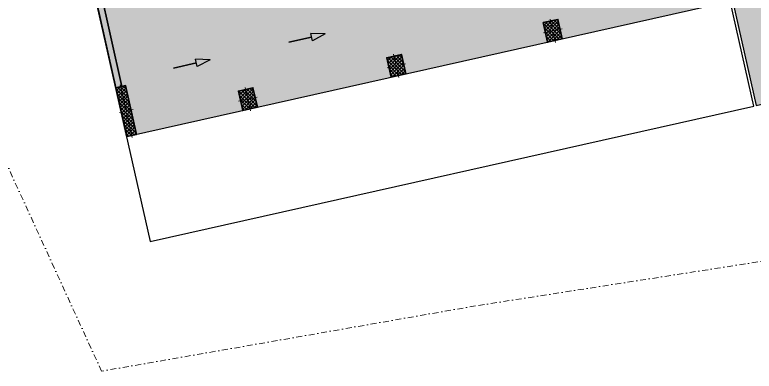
# Model space of a CAD drawing. Header units: millimetres. Extents: x -7085 to 93650, y -113521 to 35214.
# Drawn here: x 33628 to 63189, y -79022 to -64759 of the extents above; entities that cross this region are included whole.
import ezdxf

# ---------------------------------------------------------------- set-up
doc = ezdxf.new("R2010")
doc.units = ezdxf.units.MM
doc.header["$MEASUREMENT"] = 0
doc.linetypes.add('Dot & Dashed', pattern=[502.708322, 238.125, -132.291667, 0, -132.291655])
for name, color, linetype, lineweight, true_color in [('A - Fill Zone_Pen_No__102', 7, 'Continuous', 13, 0xcccccc), ('A - Fill Zone_Pen_No__176', 7, 'Continuous', 15, 0x93a0c6), ('A - Muret_Pen_No__102', 7, 'Continuous', 13, 0xcccccc), ('A - Parcelat_Pen_No__161', 7, 'Continuous', 13, 0x6a6a6a), ('A -Polyline_Pen_No__162', 7, 'Continuous', 25, 0xaaaaaa), ('A -Polyline_Pen_No__48', 7, 'Continuous', 25, 0xa80f02), ('A -Polyline_Pen_No__8', 7, 'Continuous', 35, 0xa80f02)]:
    doc.layers.add(name, color=color, linetype=linetype, lineweight=lineweight, true_color=true_color)
for name, color, linetype in [('A - Muret', 7, 'Continuous'), ('A - Shtyllat', 7, 'Continuous'), ('A -Polyline', 7, 'Continuous'), ('A4 - Pllaka Suterenit', 7, 'Continuous')]:
    doc.layers.add(name, color=color, linetype=linetype)
for name, color, linetype, lineweight in [('A - Muret_Pen_No__7', 7, 'Continuous', 35), ('A - Shtyllat_Pen_No__1', 7, 'Continuous', 13), ('A - Shtyllat_Pen_No__7', 7, 'Continuous', 35), ('A4 - Pllaka Suterenit_Pen_No__42', 8, 'Continuous', 25)]:
    doc.layers.add(name, color=color, linetype=linetype, lineweight=lineweight)
pattern_1 = [(45, (0, 0), (-68.94291, 68.94291), []), (135, (0, 0), (68.94291, 68.94291), [])]

# ---------------------------------------------------------------- blocks, each defined once
blk = doc.blocks.new('Slab_3', base_point=(34583, -54097))
at = {"layer": 'A4 - Pllaka Suterenit_Pen_No__42', "color": 8, "linetype": 'Continuous', "lineweight": 25, "flags": 128}
blk.add_lwpolyline([(34583, -54097), (39036, -73827), (63169, -68415), (58723, -48603)], close=True, dxfattribs=at)
blk = doc.blocks.new('Slab_5', base_point=(58723, -48603))
at = {"layer": 'A4 - Pllaka Suterenit_Pen_No__42', "color": 8, "linetype": 'Continuous', "lineweight": 25, "flags": 128}
blk.add_lwpolyline([(58723, -48603), (34583, -54097), (38090, -69633), (55273, -65780), (62227, -64219)], close=True, dxfattribs=at)
blk = doc.blocks.new('Slab_7', base_point=(75456, -29147))
at = {"layer": 'A4 - Pllaka Suterenit_Pen_No__42', "color": 8, "linetype": 'Continuous', "lineweight": 25, "flags": 128}
blk.add_lwpolyline([(75456, -29147), (55543, -33675), (58736, -47907), (58671, -47919), (58819, -48582), (63265, -68393), (83257, -63910)], close=True, dxfattribs=at)
blk = doc.blocks.new('Slab_8', base_point=(63264, -68393))
at = {"layer": 'A4 - Pllaka Suterenit_Pen_No__42', "color": 8, "linetype": 'Continuous', "lineweight": 25, "flags": 128}
blk.add_lwpolyline([(63264, -68393), (83257, -63910), (75456, -29147), (57048, -33333), (60253, -47613), (58670, -47919), (58818, -48582), (58819, -48582)], close=True, dxfattribs=at)
blk = doc.blocks.new('Wall_60', base_point=(38105, -69630))
at = {"layer": 'A - Muret_Pen_No__102', "linetype": 'Continuous', "lineweight": 0, "true_color": 0xcccccc}
blk.add_hatch(color=254, dxfattribs=at).paths.add_polyline_path([(35281, -55901), (35037, -55956), (37668, -67679), (37911, -67624), (37024, -63670), (36780, -63724), (36452, -62261), (36696, -62206), (35999, -59101), (35755, -59156), (35427, -57692), (35671, -57638)])
at = {"layer": 'A - Muret_Pen_No__7', "color": 7, "linetype": 'Continuous', "lineweight": 35, "flags": 128}
for points in [[(35037, -55956), (37668, -67679)], [(35671, -57638), (35281, -55901)], [(36696, -62206), (35999, -59101)], [(37911, -67624), (37024, -63670)]]:
    blk.add_lwpolyline(points, dxfattribs=at)
blk = doc.blocks.new('Column_110', base_point=(38082, -68611))
at = {"layer": 'A - Shtyllat', "linetype": 'Continuous', "lineweight": 0, "true_color": 0x000000}
h = blk.add_hatch(dxfattribs=at)
h.set_pattern_fill('Concrete_Block', color=18, style=0, pattern_type=2)
h.set_pattern_definition(pattern_1)
h.paths.add_polyline_path([(38496, -69543), (38058, -67591), (37668, -67679), (38105, -69630)])
at = {"layer": 'A - Shtyllat_Pen_No__1', "color": 7, "linetype": 'Continuous', "lineweight": 13}
for p, q in [((38064, -68533), (37845, -67557)), ((38160, -68593), (38355, -68549)), ((38004, -68628), (37808, -68672)), ((38099, -68689), (38318, -69664))]:
    blk.add_line(p, q, dxfattribs=at)
blk.add_point((38082, -68611), dxfattribs=at)
at = {"layer": 'A - Shtyllat_Pen_No__7', "color": 7, "linetype": 'Continuous', "lineweight": 35, "flags": 128}
blk.add_lwpolyline([(38496, -69543), (38058, -67591), (37668, -67679), (38105, -69630)], close=True, dxfattribs=at)
blk = doc.blocks.new('Column_117', base_point=(48880, -66802))
at = {"layer": 'A - Shtyllat', "linetype": 'Continuous', "lineweight": 0, "true_color": 0x000000}
h = blk.add_hatch(dxfattribs=at)
h.set_pattern_fill('Concrete_Block', color=18, style=0, pattern_type=2)
h.set_pattern_definition(pattern_1)
h.paths.add_polyline_path([(49260, -67127), (49085, -66346), (48499, -66478), (48674, -67258)])
at = {"layer": 'A - Shtyllat_Pen_No__1', "color": 7, "linetype": 'Continuous', "lineweight": 13}
for p, q in [((48862, -66724), (48774, -66334)), ((48958, -66785), (49250, -66719)), ((48801, -66820), (48509, -66886)), ((48897, -66880), (48985, -67271))]:
    blk.add_line(p, q, dxfattribs=at)
blk.add_point((48880, -66802), dxfattribs=at)
at = {"layer": 'A - Shtyllat_Pen_No__7', "color": 7, "linetype": 'Continuous', "lineweight": 35, "flags": 128}
blk.add_lwpolyline([(49260, -67127), (49085, -66346), (48499, -66478), (48674, -67258)], close=True, dxfattribs=at)
blk = doc.blocks.new('Column_118', base_point=(42946, -68134))
at = {"layer": 'A - Shtyllat', "linetype": 'Continuous', "lineweight": 0, "true_color": 0x000000}
h = blk.add_hatch(dxfattribs=at)
h.set_pattern_fill('Concrete_Block', color=18, style=0, pattern_type=2)
h.set_pattern_definition(pattern_1)
h.paths.add_polyline_path([(43326, -68458), (43151, -67678), (42566, -67809), (42741, -68590)])
at = {"layer": 'A - Shtyllat_Pen_No__1', "color": 7, "linetype": 'Continuous', "lineweight": 13}
for p, q in [((42929, -68056), (42841, -67665)), ((42868, -68151), (42575, -68217)), ((42964, -68212), (43051, -68602)), ((43024, -68116), (43317, -68051))]:
    blk.add_line(p, q, dxfattribs=at)
blk.add_point((42946, -68134), dxfattribs=at)
at = {"layer": 'A - Shtyllat_Pen_No__7', "color": 7, "linetype": 'Continuous', "lineweight": 35, "flags": 128}
blk.add_lwpolyline([(43326, -68458), (43151, -67678), (42566, -67809), (42741, -68590)], close=True, dxfattribs=at)
blk = doc.blocks.new('Column_119', base_point=(55135, -65399))
at = {"layer": 'A - Shtyllat', "linetype": 'Continuous', "lineweight": 0, "true_color": 0x000000}
h = blk.add_hatch(dxfattribs=at)
h.set_pattern_fill('Concrete_Block', color=18, style=0, pattern_type=2)
h.set_pattern_definition(pattern_1)
h.paths.add_polyline_path([(55516, -65723), (55340, -64943), (54755, -65074), (54930, -65855)])
at = {"layer": 'A - Shtyllat_Pen_No__1', "color": 7, "linetype": 'Continuous', "lineweight": 13}
for p, q in [((55118, -65320), (55030, -64930)), ((55213, -65381), (55506, -65315)), ((55057, -65416), (54764, -65482)), ((55153, -65477), (55240, -65867))]:
    blk.add_line(p, q, dxfattribs=at)
blk.add_point((55135, -65399), dxfattribs=at)
at = {"layer": 'A - Shtyllat_Pen_No__7', "color": 7, "linetype": 'Continuous', "lineweight": 35, "flags": 128}
blk.add_lwpolyline([(55516, -65723), (55340, -64943), (54755, -65074), (54930, -65855)], close=True, dxfattribs=at)
blk = doc.blocks.new('Polyline_25', base_point=(44579, -65857))
at = {"layer": 'A -Polyline_Pen_No__48', "linetype": 'Continuous', "lineweight": 25, "true_color": 0xa80f02}
blk.add_hatch(color=14, dxfattribs=at).paths.add_polyline_path([(46043, -65528), (45463, -65504), (45529, -65797)])
at = {"layer": 'A -Polyline_Pen_No__48', "color": 14, "linetype": 'Continuous', "lineweight": 25, "true_color": 0xa80f02}
for p, q in [((46043, -65528), (45463, -65504)), ((45529, -65797), (45463, -65504)), ((46043, -65528), (45529, -65797))]:
    blk.add_line(p, q, dxfattribs=at)
at = {"layer": 'A -Polyline_Pen_No__8', "color": 14, "linetype": 'Continuous', "lineweight": 35, "true_color": 0xa80f02, "flags": 128}
blk.add_lwpolyline([(44579, -65857), (45496, -65651)], dxfattribs=at)
blk = doc.blocks.new('Polyline_27', base_point=(39974, -66890))
at = {"layer": 'A -Polyline_Pen_No__48', "linetype": 'Continuous', "lineweight": 25, "true_color": 0xa80f02}
blk.add_hatch(color=14, dxfattribs=at).paths.add_polyline_path([(41437, -66562), (40858, -66538), (40924, -66831)])
at = {"layer": 'A -Polyline_Pen_No__48', "color": 14, "linetype": 'Continuous', "lineweight": 25, "true_color": 0xa80f02}
for p, q in [((41437, -66562), (40858, -66538)), ((40924, -66831), (40858, -66538)), ((41437, -66562), (40924, -66831))]:
    blk.add_line(p, q, dxfattribs=at)
at = {"layer": 'A -Polyline_Pen_No__8', "color": 14, "linetype": 'Continuous', "lineweight": 35, "true_color": 0xa80f02, "flags": 128}
blk.add_lwpolyline([(39974, -66890), (40891, -66684)], dxfattribs=at)

msp = doc.modelspace()

# ---------------------------------------------------------------- hatches: boundary and pattern name
at = {"layer": 'A - Fill Zone_Pen_No__102', "linetype": 'Continuous', "lineweight": 0, "true_color": 0xf2f2f2}
msp.add_hatch(color=7, dxfattribs=at).paths.add_polyline_path([(38057, -69641), (62321, -64191), (63265, -68393), (83256, -63910), (75456, -29147), (57048, -33333), (60243, -47569), (58670, -47922), (58821, -48581), (34621, -54102)])
at = {"layer": 'A - Fill Zone_Pen_No__176', "linetype": 'Continuous', "lineweight": 0, "true_color": 0x242831}
msp.add_hatch(color=250, dxfattribs=at).paths.add_polyline_path([(69025, -30609), (75690, -59922), (69245, -61386), (70467, -66754), (63666, -68302), (62449, -62932), (37864, -68540), (36780, -63725), (68993, -56135), (63544, -31855)])

# ---------------------------------------------------------------- linework, layer by layer
at = {"layer": 'A - Parcelat_Pen_No__161', "color": 251, "linetype": 'Dot & Dashed', "lineweight": 13, "true_color": 0x6a6a6a}
for points in [[(37098, -79022), (30383, -64360)], [(66809, -74107), (52051, -76408)], [(52051, -76408), (37098, -79022)]]:
    msp.add_lwpolyline(points, dxfattribs=at)
at = {"layer": 'A -Polyline_Pen_No__162', "color": 253, "linetype": 'Continuous', "lineweight": 25, "true_color": 0xaaaaaa}
for points in [[(55516, -65723), (54930, -65855), (54755, -65074), (55340, -64942)], [(49260, -67127), (48674, -67258), (48499, -66478), (49085, -66346)], [(38496, -69543), (38105, -69630), (37667, -67678), (38058, -67591)], [(43326, -68458), (42741, -68590), (42566, -67809), (43151, -67678)]]:
    msp.add_lwpolyline(points, close=True, dxfattribs=at)

# ---------------------------------------------------------------- block references
at = {"layer": 'A - Muret', "color": 7, "lineweight": 35}
msp.add_blockref('Wall_60', (38105, -69630), dxfattribs=at)
at = {"layer": 'A - Shtyllat', "color": 7, "lineweight": 35}
for name, p in [('Column_119', (55135, -65399)), ('Column_117', (48880, -66802)), ('Column_110', (38082, -68611)), ('Column_118', (42946, -68134))]:
    msp.add_blockref(name, p, dxfattribs=at)
at = {"layer": 'A -Polyline', "color": 14, "linetype": 'Continuous', "lineweight": 35, "true_color": 0xa80f02}
for name, p in [('Polyline_25', (44579, -65857)), ('Polyline_27', (39974, -66890))]:
    msp.add_blockref(name, p, dxfattribs=at)
at = {"layer": 'A4 - Pllaka Suterenit', "color": 8, "linetype": 'Continuous', "lineweight": 25}
for name, p in [('Slab_7', (75456, -29147)), ('Slab_8', (63264, -68393)), ('Slab_3', (34583, -54097)), ('Slab_5', (58723, -48603))]:
    msp.add_blockref(name, p, dxfattribs=at)

doc.saveas('drawing.dxf')
